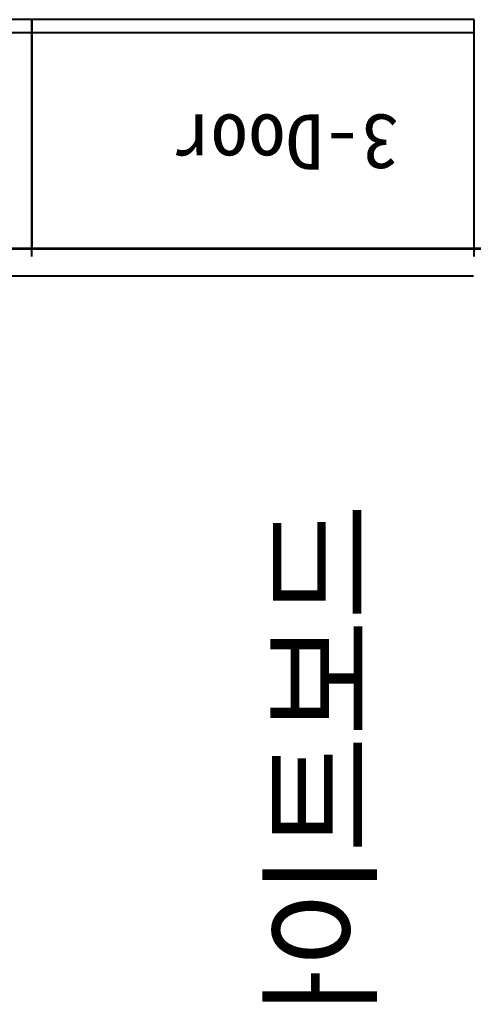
# Model space of a CAD drawing. Header units: millimetres. Extents: x 10479 to 135323, y 879012 to 965592.
# Drawn here: x 61161 to 61982, y 935348 to 937116 of the extents above; entities that cross this region are included whole.
import ezdxf
from ezdxf.enums import TextEntityAlignment as Align

# ---------------------------------------------------------------- set-up
doc = ezdxf.new("R2010")
doc.units = ezdxf.units.MM
doc.header["$PDMODE"] = 2
doc.header["$PDSIZE"] = 15
doc.linetypes.add('03-A31 아트페어 전시관 단면도$0$1층 평면도$0$1층배치도$0$PHANTOM2', pattern=[1.25, 0.625, -0.125, 0.125, -0.125, 0.125, -0.125])
doc.linetypes.add('HID', pattern=[2.3, 1.5, -0.8])
doc.layers.add('$CHAR', color=3, linetype='Continuous')
doc.layers.add('퍼시스', color=210, linetype='Continuous')
doc.styles.add('돋움', font='')
doc.styles.get('돋움').set_extended_font_data('Dotum')

# ---------------------------------------------------------------- blocks, each defined once
blk = doc.blocks.new('캐비닛_3단캐비닛_퍼시스_H1161')
at = {"layer": '퍼시스', "linetype": 'Continuous'}
for p, q in [((799, 0), (1, 0)), ((0, -1), (0, -413)), ((800, -413), (800, -1)), ((0, -390), (800, -390)), ((1, -414), (799, -414))]:
    blk.add_line(p, q, dxfattribs=at)
for centre, start, end in [((1, -1), 90, 180), ((799, -1), 0, 90), ((1, -413), 180, 270), ((799, -413), 270, 0)]:
    blk.add_arc(centre, 1, start, end, dxfattribs=at)
at = {"layer": '퍼시스'}
for p in [(0, 0), (800, 0)]:
    blk.add_point(p, dxfattribs=at)
blk.add_text('3-Door', height=100, dxfattribs=at).set_placement((136.4, -242))
blk = doc.blocks.new('14F')
at = {"color": 8}
for p, q in [((-136818.1, 763539.9), (-149576.3, 763541.9)), ((-141778.3, 763491.9), (-138017.9, 763491.9))]:
    blk.add_line(p, q, dxfattribs=at)
at = {"color": 8, "linetype": 'HID', "ltscale": 0.1}
blk.add_line((-138067.9, 763491.9), (-138067.9, 763491.9), dxfattribs=at)
at = {"color": 8, "style": '돋움'}
blk.add_text('빔/무반사 스크린 겸용 화이트보드', height=168, rotation=90, dxfattribs=at).set_placement((-138210.5, 761481.3), align=Align.CENTER)
at = {"color": 8, "linetype": 'ByBlock', "ltscale": 0.1, "style": '돋움'}
for tag, p in [('HRD기획팀', (-160031.5, 780698.2, 0)), ('인재전략팀', (-162408.7, 780698.2, 0)), ('기업문화팀', (-157519.3, 780698.2, 0)), ('뷰티교육팀', (-152663.4, 780698.2, 0)), ('자산관리팀', (-147978.3, 780698.2, 0)), ('그룹HR팀', (-166987.1, 780698.2, 0)), ('법무팀', (-145354.1, 780698.2, 0)), ('특허팀', (-142261.1, 780698.2, 0)), ('상표팀', (-139438.1, 780698.2, 0))]:
    blk.add_attdef(tag, text='', height=356.2, rotation=90, dxfattribs=at).set_placement(p, align=Align.MIDDLE_CENTER)
at = {"color": 8, "style": '돋움'}
blk.add_attdef('1', text='', height=420, rotation=180, dxfattribs=at).set_placement((-143911.2, 758189), align=Align.MIDDLE)

msp = doc.modelspace()

# ---------------------------------------------------------------- block references
at = {"layer": '$CHAR', "color": 1}
msp.add_blockref('14F', (200000, 173159.8), dxfattribs=at)
at = {"layer": '퍼시스', "linetype": '03-A31 아트페어 전시관 단면도$0$1층 평면도$0$1층배치도$0$PHANTOM2', "ltscale": 100, "rotation": 179.9999999999999}
for p in [(61183.1, 936701.8), (61983.1, 936701.8)]:
    msp.add_blockref('캐비닛_3단캐비닛_퍼시스_H1161', p, dxfattribs=at)

doc.saveas('drawing.dxf')
